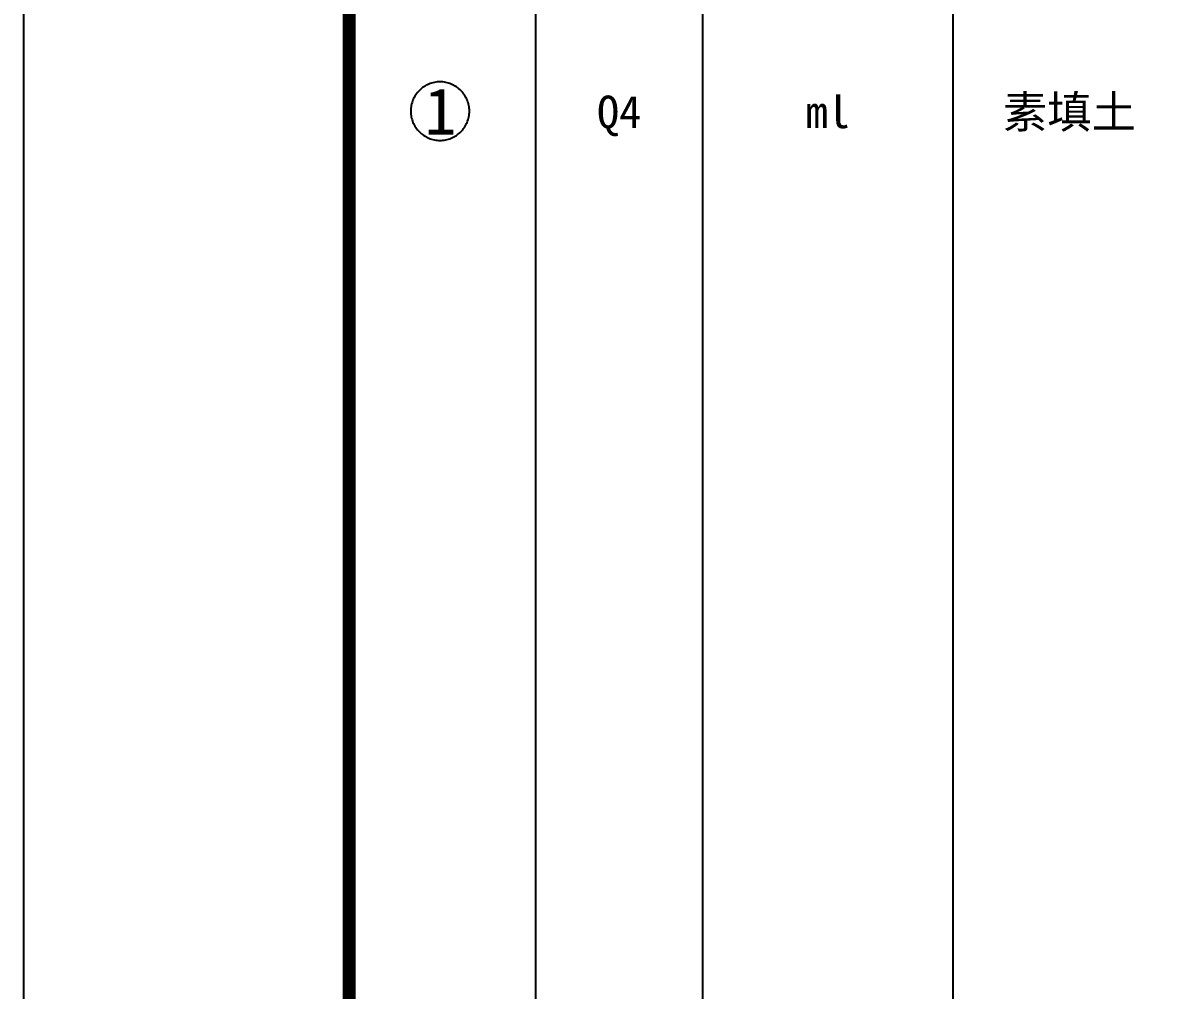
# Model space of a CAD drawing. Header units: millimetres. Extents: x 928 to 1798, y 854 to 1152.
# Drawn here: x 928.1 to 1015.6, y 928.9 to 1003.3 of the extents above; entities that cross this region are included whole.
import ezdxf
from ezdxf.enums import TextEntityAlignment as Align

# ---------------------------------------------------------------- set-up
doc = ezdxf.new("R2010")
doc.units = ezdxf.units.MM
doc.layers.add('ZZT_TC', color=7, linetype='Continuous')
doc.layers.add('不打印', color=7, linetype='Continuous', plot=False)
doc.styles.add('成果图图块', font='simfang_0.ttf', dxfattribs={"height": 2.5})
doc.styles.add('成果表转DWG表体', font='simfang_0.ttf', dxfattribs={"height": 2.5})

# ---------------------------------------------------------------- blocks, each defined once
blk = doc.blocks.new('DCBH-1--')
at = {"layer": 'ZZT_TC', "color": 7}
blk.add_polyline3d([(-0.188, 2.31, 0), (-0.298, 2.307, 0), (-0.409, 2.299, 0), (-0.518, 2.285, 0), (-0.627, 2.266, 0), (-0.735, 2.242, 0), (-0.841, 2.213, 0), (-0.946, 2.178, 0), (-1.049, 2.138, 0), (-1.15, 2.093, 0), (-1.249, 2.044, 0), (-1.345, 1.989, 0), (-1.439, 1.93, 0), (-1.529, 1.867, 0), (-1.616, 1.799, 0), (-1.7, 1.726, 0), (-1.78, 1.65, 0), (-1.856, 1.57, 0), (-1.928, 1.486, 0), (-1.996, 1.399, 0), (-2.06, 1.309, 0), (-2.119, 1.216, 0), (-2.173, 1.119, 0), (-2.223, 1.021, 0), (-2.268, 0.92, 0), (-2.308, 0.817, 0), (-2.342, 0.712, 0), (-2.372, 0.605, 0), (-2.396, 0.497, 0), (-2.415, 0.389, 0), (-2.428, 0.279, 0), (-2.437, 0.169, 0), (-2.439, 0.058, 0), (-2.437, -0.052, 0), (-2.428, -0.162, 0), (-2.415, -0.272, 0), (-2.396, -0.381, 0), (-2.372, -0.489, 0), (-2.342, -0.595, 0), (-2.308, -0.7, 0), (-2.268, -0.803, 0), (-2.223, -0.904, 0), (-2.173, -1.003, 0), (-2.119, -1.099, 0), (-2.06, -1.193, 0), (-1.996, -1.283, 0), (-1.928, -1.37, 0), (-1.856, -1.454, 0), (-1.78, -1.534, 0), (-1.7, -1.61, 0), (-1.616, -1.682, 0), (-1.529, -1.75, 0), (-1.439, -1.814, 0), (-1.345, -1.873, 0), (-1.249, -1.927, 0), (-1.15, -1.977, 0), (-1.049, -2.022, 0), (-0.946, -2.062, 0), (-0.841, -2.096, 0), (-0.735, -2.126, 0), (-0.627, -2.15, 0), (-0.518, -2.169, 0), (-0.409, -2.182, 0), (-0.298, -2.19, 0), (-0.188, -2.193, 0), (-0.077, -2.19, 0), (0.033, -2.182, 0), (0.142, -2.169, 0), (0.251, -2.15, 0), (0.359, -2.126, 0), (0.466, -2.096, 0), (0.571, -2.062, 0), (0.674, -2.022, 0), (0.775, -1.977, 0), (0.873, -1.927, 0), (0.97, -1.873, 0), (1.063, -1.814, 0), (1.153, -1.75, 0), (1.24, -1.682, 0), (1.324, -1.61, 0), (1.404, -1.534, 0), (1.48, -1.454, 0), (1.552, -1.37, 0), (1.62, -1.283, 0), (1.684, -1.193, 0), (1.743, -1.099, 0), (1.798, -1.003, 0), (1.847, -0.904, 0), (1.892, -0.803, 0), (1.932, -0.7, 0), (1.967, -0.595, 0), (1.996, -0.489, 0), (2.02, -0.381, 0), (2.039, -0.272, 0), (2.053, -0.162, 0), (2.061, -0.052, 0), (2.063, 0.058, 0), (2.061, 0.169, 0), (2.053, 0.279, 0), (2.039, 0.389, 0), (2.02, 0.497, 0), (1.996, 0.605, 0), (1.967, 0.712, 0), (1.932, 0.817, 0), (1.892, 0.92, 0), (1.847, 1.021, 0), (1.798, 1.119, 0), (1.743, 1.216, 0), (1.684, 1.309, 0), (1.62, 1.399, 0), (1.552, 1.486, 0), (1.48, 1.57, 0), (1.404, 1.65, 0), (1.324, 1.726, 0), (1.24, 1.799, 0), (1.153, 1.867, 0), (1.063, 1.93, 0), (0.97, 1.989, 0), (0.873, 2.044, 0), (0.775, 2.093, 0), (0.674, 2.138, 0), (0.571, 2.178, 0), (0.466, 2.213, 0), (0.359, 2.242, 0), (0.251, 2.266, 0), (0.142, 2.285, 0), (0.033, 2.299, 0), (-0.077, 2.307, 0), (-0.188, 2.31, 0)], dxfattribs=at)
at = {"style": '成果图图块'}
blk.add_text('1', height=3.574, dxfattribs=at).set_placement((-0.163, -1.743), align=Align.CENTER)
blk = doc.blocks.new('地层图框模板（昇龙1）.dwg', base_point=(25, 269))
at = {"const_width": 1}
blk.add_lwpolyline([(25, 5), (205, 5), (205, 292), (25, 292), (25, 5), (205, 5)], dxfattribs=at)
at = {"layer": '不打印', "const_width": 0.15}
blk.add_lwpolyline([(0, 0), (210, 0), (210, 297), (0, 297), (0, 0)], dxfattribs=at)

msp = doc.modelspace()

# ---------------------------------------------------------------- linework, layer by layer
at = {"color": 0}
for p, q in [((953.222, 882.403), (953.222, 1110.403)), ((967.584, 882.403), (967.584, 1110.403))]:
    msp.add_line(p, q, dxfattribs=at)
for points in [[(967.584, 882.403), (967.584, 1110.403)], [(980.407, 882.403), (980.407, 1110.403)], [(980.407, 882.403), (980.407, 1110.403)], [(999.642, 882.403), (999.642, 1110.403)], [(999.642, 882.403), (999.642, 1110.403)]]:
    msp.add_lwpolyline(points, dxfattribs=at)

# ---------------------------------------------------------------- block references
for name, p in [('地层图框模板（昇龙1）.dwg', (953.222, 1123.57)), ('DCBH-1--', (960.403, 996.403))]:
    msp.add_blockref(name, p)

# ---------------------------------------------------------------- texts
at = {"color": 0, "style": '成果表转DWG表体'}
for s, p in [('Q4', (972.277, 995.153)), ('ml', (988.306, 995.153)), ('素填土', (1003.463, 995.153))]:
    msp.add_text(s, height=2.5, dxfattribs=at).set_placement(p)

doc.saveas('drawing.dxf')
